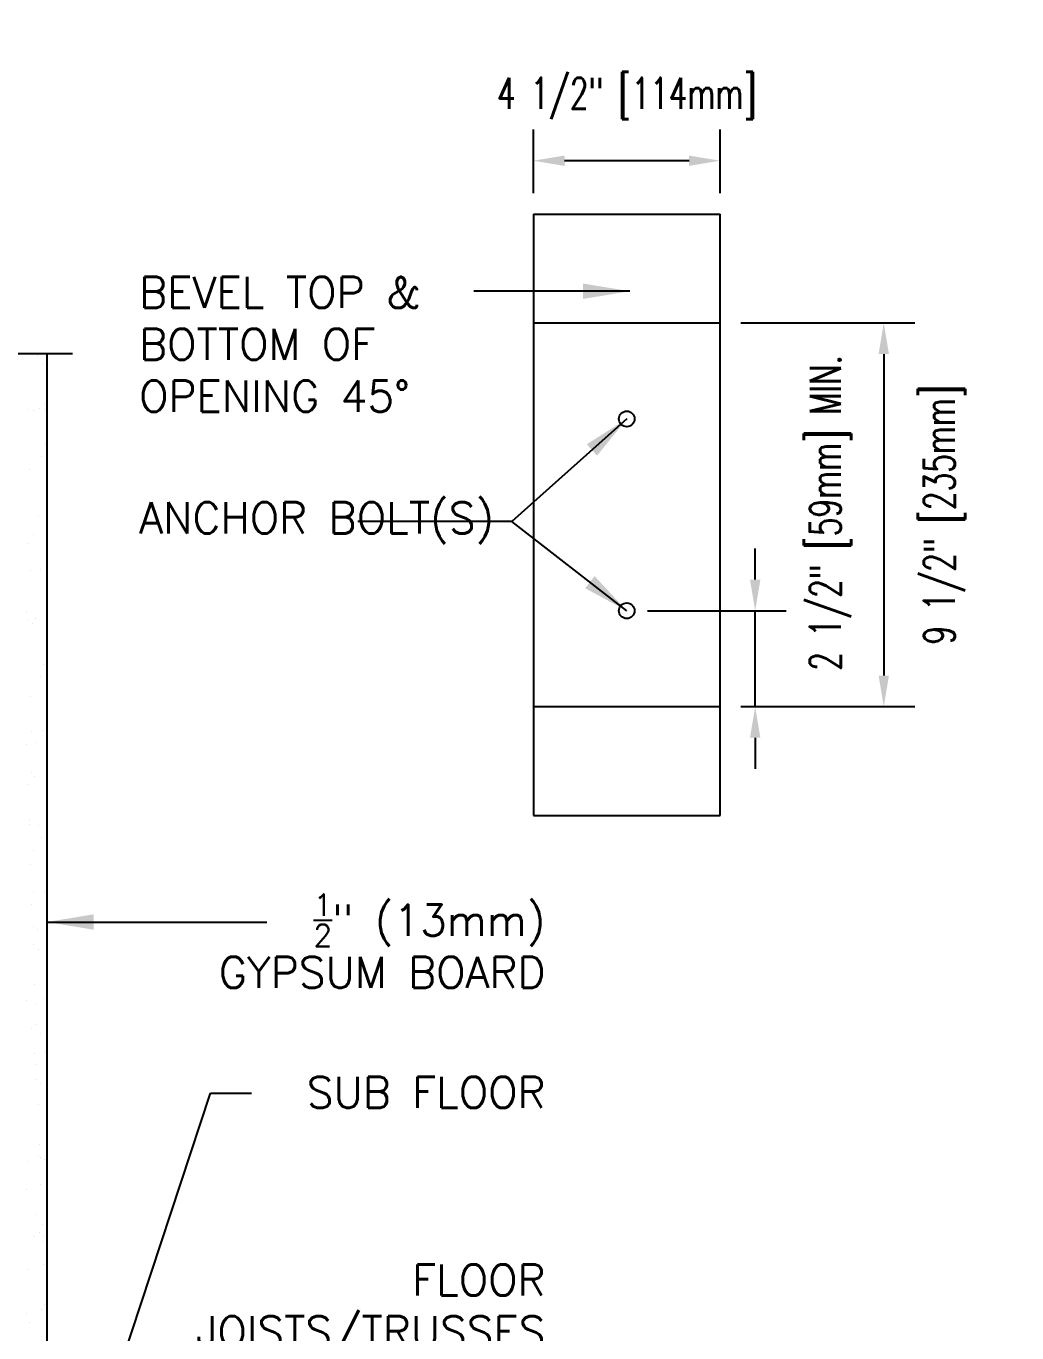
# Model space of a CAD drawing. Header units: inches. Extents: x 112.5 to 171.6, y -23.4 to 65.9.
# Drawn here: x 147.75 to 171.62, y 34.42 to 65.92 of the extents above; entities that cross this region are included whole.
import ezdxf

# ---------------------------------------------------------------- set-up
doc = ezdxf.new("R2010")
doc.units = ezdxf.units.IN
doc.header["$LTSCALE"] = 0.5
doc.header["$MEASUREMENT"] = 0
for name, color, linetype in [('HATCH', 12, 'Continuous'), ('LINE9', 9, 'Continuous'), ('TEXT', 4, 'Continuous')]:
    doc.layers.add(name, color=color, linetype=linetype)
doc.styles.add('DIM', font='romans.shx', dxfattribs={"width": 0.7})
doc.styles.add('ROMANS', font='romans.shx', dxfattribs={"height": 1.125})
doc.dimstyles.new('ext_12', dxfattribs={"dimscale": 12, "dimtxt": 0.09375, "dimasz": 0.09375, "dimexe": 0.09375, "dimexo": 0.0625, "dimgap": 0.0625, "dimtad": 1, "dimdec": 1, "dimzin": 3, "dimdsep": 46, "dimlunit": 4, "dimtxsty": 'DIM', "dimcen": 0.09, "dimdle": 0.09375, "dimclrt": 4, "dimadec": 0, "dimazin": 0, "dimtfac": 1, "dimtdec": 1, "dimtmove": 2, "dimatfit": 3, "dimfxl": 1, "dimfrac": 2, "dimtolj": 1, "dimtzin": 0, "dimarcsym": 0})
doc.dimstyles.new('ext_8', dxfattribs={"dimscale": 8, "dimtxt": 0.09375, "dimasz": 0.09375, "dimexe": 0.09375, "dimexo": 0.0625, "dimgap": 0.0625, "dimtad": 1, "dimdec": 1, "dimzin": 3, "dimdsep": 46, "dimlunit": 4, "dimtxsty": 'DIM', "dimcen": 0.09, "dimdle": 0.09375, "dimclrt": 4, "dimadec": 0, "dimazin": 0, "dimtfac": 1, "dimtdec": 1, "dimtmove": 2, "dimatfit": 3, "dimfxl": 1, "dimfrac": 2, "dimtolj": 1, "dimtzin": 0, "dimarcsym": 0})

# ---------------------------------------------------------------- blocks, each defined once
blk = doc.blocks.new('*D1')
at = {"layer": 'Defpoints', "color": 0, "transparency": 16777216}
for p in [(162.223, 51.824), (165.318, 51.824), (164.473, 49.512)]:
    blk.add_point(p, dxfattribs=at)
at = {"layer": 'TEXT', "color": 0, "lineweight": -2, "transparency": 16777216}
for p, q in [((165.318, 52.574), (165.318, 53.324)), ((162.723, 51.824), (166.068, 51.824)), ((165.318, 49.512), (165.318, 51.824)), ((164.973, 49.512), (166.068, 49.512)), ((165.318, 48.762), (165.318, 48.012))]:
    blk.add_line(p, q, dxfattribs=at)
at = {"layer": 'TEXT', "color": 0, "transparency": 16777216}
for points in [[(165.193, 52.574), (165.443, 52.574), (165.318, 51.824)], [(165.193, 48.762), (165.443, 48.762), (165.318, 49.512)]]:
    blk.add_solid(points, dxfattribs=at)
at = {"layer": 'TEXT', "color": 4, "transparency": 16777216, "insert": (167.132, 54.182), "char_height": 0.75, "attachment_point": 5, "rotation": 90, "style": 'DIM'}
blk.add_mtext('\\A1;2 1/2" [59mm] MIN.', dxfattribs=at)
blk = doc.blocks.new('*D2')
at = {"layer": 'Defpoints', "color": 0, "transparency": 16777216}
for p in [(164.473, 58.762), (164.473, 49.512), (168.417, 49.512)]:
    blk.add_point(p, dxfattribs=at)
at = {"layer": 'TEXT', "color": 0, "lineweight": -2, "transparency": 16777216}
for p, q in [((164.973, 58.762), (169.167, 58.762)), ((168.417, 58.012), (168.417, 50.262)), ((164.973, 49.512), (169.167, 49.512))]:
    blk.add_line(p, q, dxfattribs=at)
at = {"layer": 'TEXT', "color": 0, "transparency": 16777216}
for points in [[(168.292, 58.012), (168.542, 58.012), (168.417, 58.762)], [(168.292, 50.262), (168.542, 50.262), (168.417, 49.512)]]:
    blk.add_solid(points, dxfattribs=at)
at = {"layer": 'TEXT', "color": 4, "transparency": 16777216, "insert": (169.88, 54.137), "char_height": 0.75, "attachment_point": 5, "rotation": 90, "style": 'DIM'}
blk.add_mtext('\\A1;9 1/2" [235mm]', dxfattribs=at)
blk = doc.blocks.new('*D3')
at = {"layer": 'Defpoints', "color": 0, "transparency": 16777216}
for p in [(159.973, 62.672), (159.973, 61.387), (164.473, 61.387)]:
    blk.add_point(p, dxfattribs=at)
at = {"layer": 'TEXT', "color": 0, "lineweight": -2, "transparency": 16777216}
for p, q in [((159.973, 61.887), (159.973, 63.422)), ((164.473, 61.887), (164.473, 63.422)), ((163.723, 62.672), (160.723, 62.672))]:
    blk.add_line(p, q, dxfattribs=at)
at = {"layer": 'TEXT', "color": 0, "transparency": 16777216}
for points in [[(160.723, 62.797), (160.723, 62.547), (159.973, 62.672)], [(163.723, 62.797), (163.723, 62.547), (164.473, 62.672)]]:
    blk.add_solid(points, dxfattribs=at)
at = {"layer": 'TEXT', "color": 4, "transparency": 16777216, "insert": (162.223, 64.172), "char_height": 0.75, "attachment_point": 5, "style": 'DIM'}
blk.add_mtext('\\A1;4 1/2" [114mm]', dxfattribs=at)

msp = doc.modelspace()

# ---------------------------------------------------------------- linework, layer by layer
at = {"layer": 'HATCH'}
for p, q in [((148.013, 57.987), (148.013, 57.987)), ((148.148, 57.78), (148.148, 57.78)), ((148.067, 56.699), (148.067, 56.699)), ((148.18, 56.817), (148.18, 56.817)), ((147.807, 56.665), (147.807, 56.665)), ((147.919, 56.659), (147.919, 56.659)), ((148.207, 56.682), (148.207, 56.682)), ((148.211, 55.853), (148.211, 55.853)), ((148.112, 55.541), (148.112, 55.541)), ((147.821, 55.22), (147.821, 55.22)), ((148.243, 54.89), (148.243, 54.89)), ((148.05, 54.108), (148.05, 54.108)), ((147.929, 53.669), (147.929, 53.669)), ((147.778, 53.443), (147.778, 53.443)), ((147.844, 52.786), (147.844, 52.786)), ((148.104, 52.821), (148.104, 52.821)), ((147.767, 51.782), (147.767, 51.782)), ((147.798, 51.609), (147.798, 51.609)), ((147.89, 51.525), (147.89, 51.525)), ((147.978, 51.648), (147.978, 51.648)), ((148.17, 50.53), (148.17, 50.53)), ((148.087, 50.229), (148.087, 50.229)), ((147.846, 49.749), (147.846, 49.749)), ((147.881, 48.907), (147.881, 48.907)), ((148.142, 48.942), (148.142, 48.942)), ((147.757, 48.592), (147.757, 48.592)), ((147.987, 48.658), (147.987, 48.658)), ((147.866, 47.915), (147.866, 47.915)), ((147.789, 47.629), (147.789, 47.629)), ((147.958, 47.83), (147.958, 47.83)), ((147.82, 46.665), (147.82, 46.665)), ((147.825, 46.771), (147.825, 46.771)), ((148.036, 46.637), (148.036, 46.637)), ((148.124, 46.35), (148.124, 46.35)), ((147.915, 46.054), (147.915, 46.054)), ((147.852, 45.702), (147.852, 45.702)), ((148.229, 45.519), (148.229, 45.519)), ((148.179, 45.063), (148.179, 45.063)), ((147.883, 44.738), (147.883, 44.738)), ((147.918, 45.029), (147.918, 45.029)), ((147.934, 44.22), (147.934, 44.22)), ((148.026, 44.135), (148.026, 44.135)), ((147.915, 43.775), (147.915, 43.775)), ((148.045, 43.647), (148.045, 43.647)), ((147.946, 42.812), (147.946, 42.812)), ((147.755, 42.418), (147.755, 42.418)), ((147.983, 42.359), (147.983, 42.359)), ((148.161, 42.471), (148.161, 42.471)), ((147.883, 41.76), (147.883, 41.76)), ((147.978, 41.848), (147.978, 41.848)), ((148.094, 41.626), (148.094, 41.626)), ((147.956, 41.15), (147.956, 41.15)), ((148.216, 41.184), (148.216, 41.184)), ((148.009, 40.885), (148.009, 40.885)), ((148.003, 40.525), (148.003, 40.525)), ((148.095, 40.44), (148.095, 40.44)), ((148.041, 39.921), (148.041, 39.921)), ((148.072, 38.958), (148.072, 38.958)), ((147.792, 38.539), (147.792, 38.539)), ((148.051, 38.664), (148.051, 38.664)), ((148.104, 38.636), (148.104, 38.636)), ((148.198, 38.593), (148.198, 38.593)), ((147.748, 37.867), (147.748, 37.867)), ((148.104, 37.995), (148.104, 37.995)), ((147.993, 37.271), (147.993, 37.271)), ((148.135, 37.031), (148.135, 37.031)), ((147.941, 36.749), (147.941, 36.749)), ((148.071, 36.83), (148.071, 36.83)), ((148.152, 36.615), (148.152, 36.615)), ((148.163, 36.745), (148.163, 36.745)), ((147.775, 35.948), (147.775, 35.948)), ((148.167, 36.068), (148.167, 36.068)), ((148.12, 34.969), (148.12, 34.969)), ((148.198, 35.104), (148.198, 35.104)), ((147.758, 34.877), (147.758, 34.877)), ((147.829, 34.66), (147.829, 34.66)), ((148.236, 34.714), (148.236, 34.714))]:
    msp.add_line(p, q, dxfattribs=at)
at = {"layer": 'LINE9'}
for p, q in [((159.973, 61.387), (159.973, 46.887)), ((159.973, 61.387), (164.473, 61.387)), ((164.473, 46.887), (164.473, 61.387)), ((159.973, 58.762), (164.473, 58.762)), ((138.985, 58.028), (148.866, 58.028)), ((148.246, 58.028), (148.246, 30.484)), ((159.973, 49.512), (164.473, 49.512)), ((159.973, 46.887), (164.473, 46.887))]:
    msp.add_line(p, q, dxfattribs=at)
for centre in [(162.223, 56.449), (162.223, 51.824)]:
    msp.add_circle(centre, 0.188, dxfattribs=at)

# ---------------------------------------------------------------- texts
at = {"layer": 'TEXT', "char_height": 0.75, "style": 'ROMANS'}
for s, insert, width, attachment_point in [('BEVEL TOP & BOTTOM OF OPENING 45%%D', (150.474, 58.248), 8.21011, 4), ('ANCHOR BOLT(S)', (150.474, 53.939), 8.21011, 4), ('\\A1;{\\H0.7x;\\S1/2;}" (13mm) GYPSUM BOARD', (160.265, 43.864), 9.39247, 6), ('\\A1;{\\H1x;SUB FLOOR}', (160.265, 40.215), 11.43486, 6), ('\\A1;FLOOR JOISTS/TRUSSES \\PAS SPECIFIED', (160.265, 34.443), 11.43486, 6)]:
    msp.add_mtext(s, dxfattribs=dict(at, insert=insert, width=width, attachment_point=attachment_point))

# ---------------------------------------------------------------- dimensions: what is measured, and where the dimension line sits
at = {"layer": 'TEXT'}
dim = msp.add_linear_dim(base=(159.973, 62.672), p1=(164.473, 61.387), p2=(159.973, 61.387), dimstyle='ext_8', dxfattribs=at)
dim.commit()
dim.dimension.update_dxf_attribs({"geometry": '*D3', "text_midpoint": (162.223, 64.172), "dimtype": 160})
dim = msp.add_linear_dim(base=(168.416621869, 49.511606051), p1=(164.472862074, 58.761606051), p2=(164.472862074, 49.511606051), angle=90, dimstyle='ext_8', dxfattribs=at)
dim.commit()
dim.dimension.update_dxf_attribs({"geometry": '*D2', "text_midpoint": (169.879782665, 54.136606051), "dimtype": 160})
dim = msp.add_linear_dim(base=(165.318, 51.824), p1=(164.473, 49.512), p2=(162.223, 51.824), angle=90, text='<> MIN.', dimstyle='ext_8', dxfattribs=at)
dim.commit()
dim.dimension.update_dxf_attribs({"geometry": '*D1', "text_midpoint": (167.132, 54.182), "dimtype": 160})

# ---------------------------------------------------------------- leaders
msp.add_leader([(162.297, 59.526), (158.537, 59.526)], dimstyle='ext_12', dxfattribs=at)
for points in [[(162.223, 56.449), (159.45, 53.973), (155.739, 53.973)], [(162.223, 51.824), (159.45, 53.973)], [(148.246, 44.321), (153.548, 44.321)], [(148.984, 30.484), (152.193, 40.198), (153.182, 40.198)]]:
    msp.add_leader(points, dimstyle='ext_12', override={"dimgap": 0.0625, "dimtad": 0}, dxfattribs=at)

doc.saveas('drawing.dxf')
